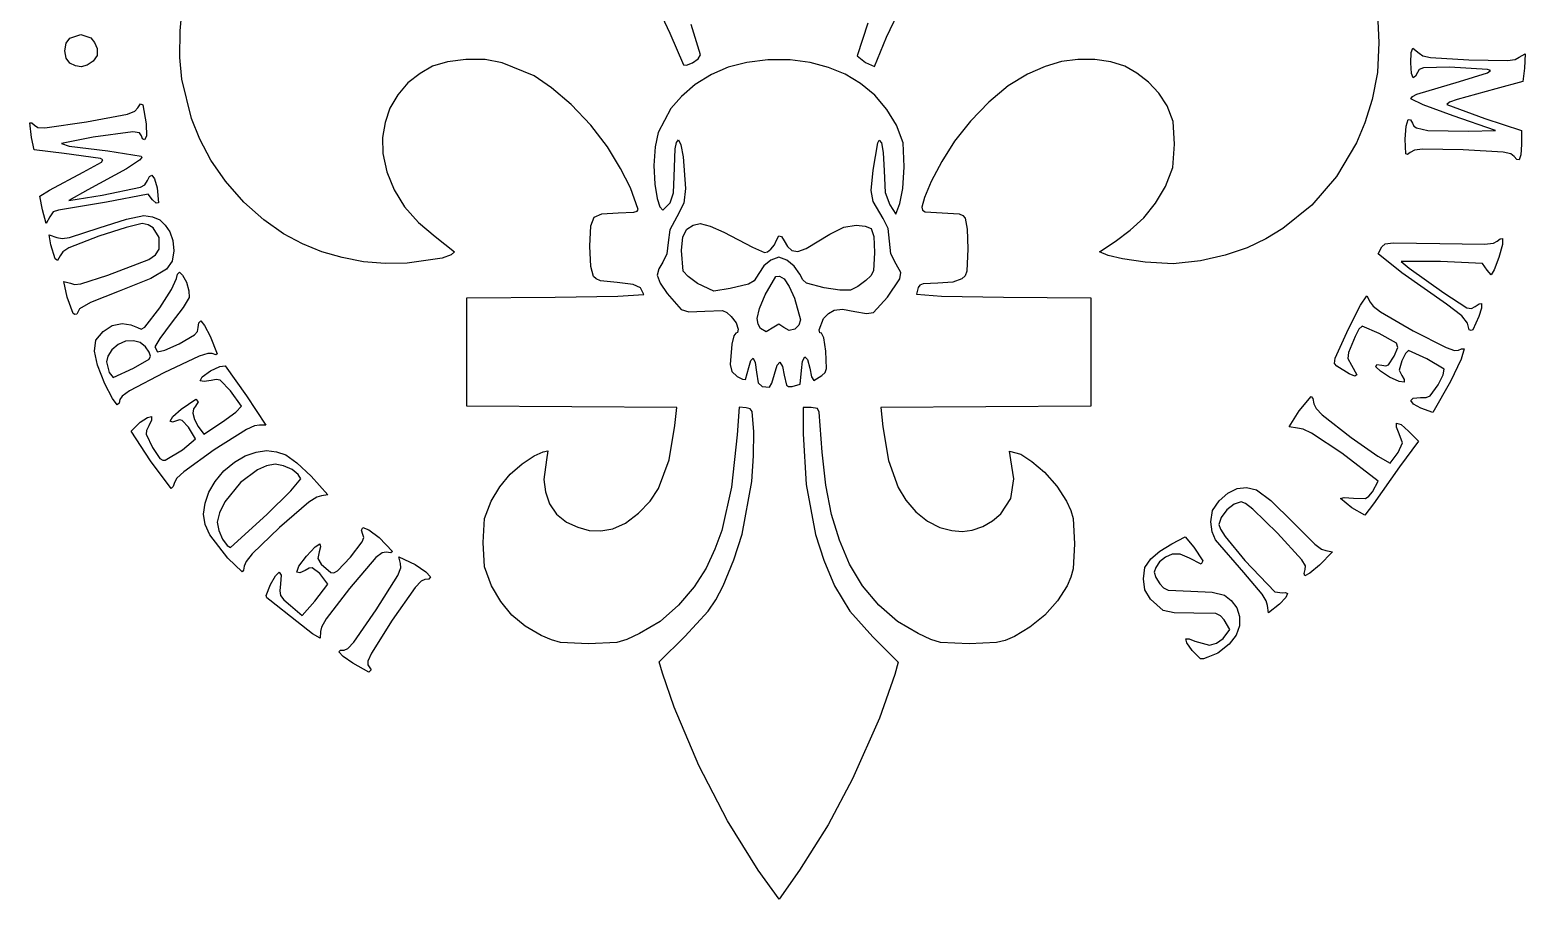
# Model space of a CAD drawing. Extents: x 439 to 586, y 302 to 477.
# Drawn here: x 439.1 to 585.6, y 302.2 to 387.3 of the extents above; entities that cross this region are included whole.
import ezdxf

# ---------------------------------------------------------------- set-up
doc = ezdxf.new("R2010")
doc.units = 0

msp = doc.modelspace()

# ---------------------------------------------------------------- linework, layer by layer
at = {"layer": 'Calque 1'}
for p, q in [((523.0467, 386.62638), (525.37938, 391.52117)), ((453.8355, 387.26628), (454.070778, 389.80328)), ((500.477355, 389.862623), (501.8057, 387.03955)), ((571.146119, 388.930065), (571.27115, 386.09724)), ((443.04422, 386.53111), (444.09608, 386.89053)), ((444.09608, 386.89053), (445.08936, 386.5598)), ((453.810645, 384.63681), (453.8355, 387.26628)), ((501.8057, 387.03955), (503.14742, 383.91532)), ((504.81845, 384.88773), (503.90548, 387.87511)), ((521.2028, 387.99187), (520.16429, 384.80193)), ((442.55268, 385.30303), (442.683625, 386.036027)), ((442.683625, 384.570038), (442.55268, 385.30303)), ((442.683625, 386.036027), (443.04422, 386.53111)), ((445.08936, 386.5598), (445.444991, 386.119226)), ((445.444991, 386.119226), (445.69203, 385.5244)), ((445.69203, 385.5244), (445.69963, 384.853992)), ((521.85395, 383.75633), (523.0467, 386.62638)), ((571.27115, 386.09724), (571.136643, 383.159374)), ((574.464238, 385.14019), (574.60957, 385.56766)), ((574.60957, 385.56766), (575.23194, 385.08112)), ((443.04422, 384.07496), (442.683625, 384.570038)), ((443.57082, 383.821111), (443.04422, 384.07496)), ((443.04422, 384.07496), (443.04422, 384.07496)), ((444.14665, 383.71553), (443.57082, 383.821111)), ((444.740269, 383.877711), (444.14665, 383.71553)), ((445.30964, 384.26763), (444.740269, 383.877711)), ((445.69963, 384.853992), (445.30964, 384.26763)), ((453.99366, 382.50378), (453.810645, 384.63681)), ((480.023398, 384.218174), (478.57823, 383.78436)), ((481.82219, 384.45371), (480.023398, 384.218174)), ((483.724615, 384.437708), (481.82219, 384.45371)), ((485.39406, 384.12079), (483.724615, 384.437708)), ((488.52019, 382.84064), (485.39406, 384.12079)), ((503.14742, 383.91532), (503.456391, 383.89417)), ((503.456391, 383.89417), (504.03972, 384.12055)), ((504.03972, 384.12055), (504.589698, 384.512022)), ((504.589698, 384.512022), (504.81845, 384.88773)), ((509.356094, 384.148141), (507.5225, 383.70334)), ((511.43229, 384.41778), (509.356094, 384.148141)), ((513.594556, 384.427542), (511.43229, 384.41778)), ((515.57785, 384.15829), (513.594556, 384.427542)), ((517.366869, 383.653441), (515.57785, 384.15829)), ((520.16429, 384.80193), (520.97635, 384.1441)), ((520.97635, 384.1441), (521.85395, 383.75633)), ((540.19716, 384.25695), (538.58607, 383.764881)), ((541.777935, 384.443263), (540.19716, 384.25695)), ((543.44589, 384.44845), (541.777935, 384.443263)), ((545.025744, 384.202666), (543.44589, 384.44845)), ((546.39469, 383.78556), (545.025744, 384.202666)), ((574.40379, 384.11245), (574.464238, 385.14019)), ((574.476274, 383.084706), (574.40379, 384.11245)), ((575.23194, 385.08112), (575.602425, 384.821103)), ((575.602425, 384.821103), (576.354274, 384.647961)), ((576.354274, 384.647961), (580.09065, 384.41251)), ((580.09065, 384.41251), (583.877673, 384.334721)), ((583.877673, 384.334721), (584.626079, 384.44499)), ((584.626079, 384.44499), (585.02615, 384.67694)), ((585.02615, 384.67694), (585.61182, 385.01482)), ((585.61182, 385.01482), (585.54402, 383.60182)), ((454.95821, 378.67719), (453.99366, 382.50378)), ((477.357804, 383.076005), (476.1608, 382.14592)), ((478.57823, 383.78436), (477.357804, 383.076005)), ((490.233985, 381.6806), (488.52019, 382.84064)), ((505.893109, 382.965106), (504.30787, 381.98997)), ((507.5225, 383.70334), (505.893109, 382.965106)), ((519.0048, 383.00754), (517.366869, 383.653441)), ((520.482959, 382.091826), (519.0048, 383.00754)), ((536.84523, 383.02454), (534.977429, 381.854288)), ((538.58607, 383.764881), (536.84523, 383.02454)), ((547.582266, 383.109528), (546.39469, 383.78556)), ((548.72608, 382.24124), (547.582266, 383.109528)), ((571.136643, 383.159374), (570.61584, 380.52036)), ((574.65054, 382.65724), (574.476274, 383.084706)), ((574.87414, 382.812681), (574.65054, 382.65724)), ((575.06525, 383.18641), (574.87414, 382.812681)), ((575.233998, 383.474938), (575.06525, 383.18641)), ((575.659118, 383.629912), (575.233998, 383.474938)), ((578.19193, 383.68427), (575.659118, 383.629912)), ((581.94441, 383.48148), (578.19193, 383.68427)), ((579.18441, 382.29735), (581.935583, 383.154709)), ((581.935583, 383.154709), (582.215107, 383.35538)), ((582.215107, 383.35538), (581.94441, 383.48148)), ((585.54402, 383.60182), (585.38396, 382.29745)), ((475.150005, 380.977351), (474.39151, 379.68885)), ((476.1608, 382.14592), (475.150005, 380.977351)), ((492.16219, 380.05475), (490.233985, 381.6806)), ((504.30787, 381.98997), (502.9664, 380.82734)), ((521.88785, 380.93828), (520.482959, 382.091826)), ((523.07134, 379.53764), (521.88785, 380.93828)), ((534.977429, 381.854288), (533.05436, 380.2792)), ((549.718864, 381.137769), (548.72608, 382.24124)), ((550.54334, 379.89632), (549.718864, 381.137769)), ((574.583985, 380.816479), (575.01723, 381.05148)), ((575.01723, 381.05148), (579.18441, 382.29735)), ((582.73813, 381.56349), (578.95984, 380.54041)), ((585.38396, 382.29745), (582.73813, 381.56349)), ((449.386504, 379.376919), (449.68856, 379.72203)), ((449.68856, 379.72203), (449.961049, 380.09389)), ((449.961049, 380.09389), (450.1783, 380.0168)), ((450.1783, 380.0168), (450.50971, 378.14132)), ((474.39151, 379.68885), (473.935408, 378.279133)), ((494.065518, 378.020426), (492.16219, 380.05475)), ((501.9231, 379.63834), (500.67949, 377.30316)), ((502.9664, 380.82734), (501.9231, 379.63834)), ((524.01717, 378.02786), (523.07134, 379.53764)), ((533.05436, 380.2792), (531.264886, 378.399429)), ((551.125296, 378.373669), (550.54334, 379.89632)), ((570.61584, 380.52036), (569.902124, 378.231476)), ((574.40379, 380.57898), (574.583985, 380.816479)), ((575.624901, 379.992589), (574.40379, 380.57898)), ((578.56076, 378.91878), (575.624901, 379.992589)), ((578.196899, 380.276576), (577.95286, 380.04824)), ((577.95286, 380.04824), (581.66501, 378.67382)), ((578.95984, 380.54041), (578.196899, 380.276576)), ((439.11713, 378.2369), (439.309054, 378.259351)), ((439.25886, 376.8084), (439.11713, 378.2369)), ((439.309054, 378.259351), (439.58077, 378.00626)), ((439.58077, 378.00626), (439.879527, 377.778481)), ((440.569621, 377.741341), (444.6486, 378.33914)), ((444.6486, 378.33914), (448.665925, 379.091792)), ((448.665925, 379.091792), (449.386504, 379.376919)), ((450.50971, 378.14132), (450.544771, 376.95122)), ((455.780663, 376.652643), (454.95821, 378.67719)), ((473.935408, 378.279133), (473.66586, 376.81234)), ((495.7195, 375.87829), (494.065518, 378.020426)), ((524.664645, 376.290724), (524.01717, 378.02786)), ((531.264886, 378.399429), (529.71155, 376.44726)), ((551.25039, 376.1698), (551.125296, 378.373669)), ((569.902124, 378.231476), (569.10779, 376.28703)), ((573.957574, 377.931254), (574.15701, 378.56717)), ((574.15701, 378.56717), (574.39794, 378.531786)), ((574.39794, 378.531786), (574.58064, 378.2016)), ((574.58064, 378.2016), (574.711721, 377.930448)), ((582.71774, 377.49787), (578.56076, 378.91878)), ((581.66501, 378.67382), (585.25167, 377.50244)), ((439.53572, 375.59853), (439.25886, 376.8084)), ((439.879527, 377.778481), (440.569621, 377.741341)), ((445.31778, 376.84348), (442.19659, 376.21553)), ((449.18947, 377.36378), (445.31778, 376.84348)), ((449.840197, 377.268569), (449.18947, 377.36378)), ((450.04937, 376.96866), (449.840197, 377.268569)), ((450.137886, 376.688365), (450.04937, 376.96866)), ((450.3507, 376.57178), (450.137886, 376.688365)), ((450.544771, 376.95122), (450.3507, 376.57178)), ((456.83839, 374.58803), (455.780663, 376.652643)), ((473.66586, 376.81234), (473.688, 375.22741)), ((500.67949, 377.30316), (500.38037, 375.89853)), ((502.48368, 376.320058), (502.67531, 376.57265)), ((502.67531, 376.57265), (502.892548, 376.086892)), ((522.18873, 376.30065), (522.330131, 376.557825)), ((522.330131, 376.557825), (522.55497, 376.30065)), ((573.87462, 376.64745), (573.957574, 377.931254)), ((573.942516, 375.207279), (573.87462, 376.64745)), ((574.711721, 377.930448), (574.972138, 377.73854)), ((574.972138, 377.73854), (576.08419, 377.49727)), ((576.08419, 377.49727), (580.08212, 377.41547)), ((580.08212, 377.41547), (582.71774, 377.49787)), ((585.25167, 377.50244), (585.251, 376.127)), ((442.47744, 375.24974), (439.53572, 375.59853)), ((442.19659, 376.21553), (442.95943, 375.95199)), ((446.04271, 374.73528), (442.47744, 375.24974)), ((442.95943, 375.95199), (446.74207, 375.48828)), ((446.74207, 375.48828), (450.02166, 374.98333)), ((473.688, 375.22741), (474.09048, 373.45693)), ((496.985879, 373.786905), (495.7195, 375.87829)), ((500.38037, 375.89853), (500.25927, 374.05911)), ((502.24665, 372.98957), (502.32475, 375.71276)), ((502.32475, 375.71276), (502.48368, 376.320058)), ((502.892548, 376.086892), (503.11307, 374.91901)), ((521.73786, 373.61458), (522.18873, 376.30065)), ((522.55497, 376.30065), (522.730399, 375.326105)), ((522.730399, 375.326105), (522.80631, 373.52995)), ((524.77137, 373.92682), (524.664645, 376.290724)), ((529.71155, 376.44726), (528.467116, 374.456073)), ((551.113067, 373.879684), (551.25039, 376.1698)), ((569.10779, 376.28703), (567.12034, 373.00036)), ((574.087831, 375.132026), (573.942516, 375.207279)), ((574.36112, 375.34255), (574.087831, 375.132026)), ((574.767056, 375.570586), (574.36112, 375.34255)), ((575.551815, 375.679559), (574.767056, 375.570586)), ((579.54481, 375.60562), (575.551815, 375.679559)), ((583.479467, 375.3778), (579.54481, 375.60562)), ((584.223381, 375.210866), (583.479467, 375.3778)), ((584.53522, 374.95888), (584.223381, 375.210866)), ((585.188848, 375.11697), (585.03938, 374.62048)), ((585.251, 376.127), (585.188848, 375.11697)), ((444.32292, 373.41181), (446.128295, 374.389711)), ((448.56645, 373.72745), (444.79673, 371.69197)), ((446.277582, 374.607453), (446.04271, 374.73528)), ((446.128295, 374.389711), (446.277582, 374.607453)), ((449.864906, 374.580525), (448.56645, 373.72745)), ((450.080406, 374.833387), (449.864906, 374.580525)), ((450.02166, 374.98333), (450.080406, 374.833387)), ((458.28244, 372.517524), (456.83839, 374.58803)), ((497.95732, 371.87462), (496.985879, 373.786905)), ((500.25927, 374.05911), (500.344698, 372.233902)), ((503.11307, 374.91901), (503.3492, 371.80575)), ((521.539449, 371.61977), (521.73786, 373.61458)), ((524.647281, 371.802605), (524.77137, 373.92682)), ((528.467116, 374.456073), (527.42033, 372.48251)), ((550.37696, 372.00386), (551.113067, 373.879684)), ((584.80378, 374.666047), (584.53452, 374.95922)), ((584.53452, 374.95922), (584.53522, 374.95888)), ((585.03938, 374.62048), (584.80378, 374.666047)), ((441.02858, 371.65745), (444.32292, 373.41181)), ((449.95161, 371.93549), (450.390587, 372.185416)), ((450.390587, 372.185416), (450.65444, 372.60014)), ((450.65444, 372.60014), (450.831397, 372.975906)), ((450.831397, 372.975906), (451.0615, 373.1322)), ((451.0615, 373.1322), (451.328914, 372.765601)), ((451.328914, 372.765601), (451.5956, 371.88421)), ((460.07596, 370.48319), (458.28244, 372.517524)), ((474.09048, 373.45693), (474.817891, 371.674246)), ((500.344698, 372.233902), (500.56052, 370.81797)), ((502.190325, 371.374208), (502.24665, 372.98957)), ((522.80631, 373.52995), (522.918445, 371.426529)), ((527.42033, 372.48251), (526.78044, 370.937016)), ((567.12034, 373.00036), (564.70414, 370.18164)), ((440.07758, 371.0609), (441.02858, 371.65745)), ((440.35322, 369.7153), (440.07758, 371.0609)), ((444.79673, 371.69197), (442.94475, 370.62362)), ((442.94475, 370.62362), (446.21301, 371.16658)), ((446.21301, 371.16658), (449.95161, 371.93549)), ((450.71082, 371.27323), (446.63233, 370.48293)), ((451.13599, 370.71152), (450.71082, 371.27323)), ((451.480402, 370.38641), (451.13599, 370.71152)), ((451.5956, 371.88421), (451.71146, 370.39301)), ((474.817891, 371.674246), (475.83286, 370.00458)), ((498.72588, 369.75914), (497.95732, 371.87462)), ((500.56052, 370.81797), (500.851568, 370.023804)), ((501.83505, 370.40989), (502.190325, 371.374208)), ((503.3492, 371.80575), (503.198885, 370.376463)), ((521.73586, 370.52373), (521.539449, 371.61977)), ((522.918445, 371.426529), (523.37762, 370.22265)), ((524.34644, 370.35495), (524.647281, 371.802605)), ((526.78044, 370.937016), (526.51429, 369.975)), ((549.390943, 370.370101), (550.37696, 372.00386)), ((440.71546, 368.3697), (440.35322, 369.7153)), ((440.35322, 369.7153), (440.35322, 369.7153)), ((441.396834, 369.529762), (441.05353, 369.03116)), ((441.92943, 369.69262), (441.396834, 369.529762)), ((446.63233, 370.48293), (441.92943, 369.69262)), ((451.71146, 370.39301), (451.480402, 370.38641)), ((462.043973, 368.737684), (460.07596, 370.48319)), ((475.83286, 370.00458), (477.188165, 368.49218)), ((494.38631, 369.01264), (495.152934, 369.334281)), ((495.152934, 369.334281), (496.76756, 369.42841)), ((496.76756, 369.42841), (498.273561, 369.505451)), ((498.273561, 369.505451), (498.618892, 369.608099)), ((498.618892, 369.608099), (498.72588, 369.75914)), ((500.851568, 370.023804), (501.11764, 369.69349)), ((501.11764, 369.69349), (501.83505, 370.40989)), ((503.198885, 370.376463), (502.50257, 369.04841)), ((522.70166, 368.86634), (521.73586, 370.52373)), ((523.37762, 370.22265), (523.94388, 369.29661)), ((523.94388, 369.29661), (524.34644, 370.35495)), ((526.51429, 369.975), (526.567016, 369.677202)), ((526.567016, 369.677202), (526.819481, 369.51294)), ((526.819481, 369.51294), (528.48935, 369.42849)), ((528.48935, 369.42849), (530.157078, 369.336019)), ((530.157078, 369.336019), (530.525029, 369.180525)), ((530.525029, 369.180525), (530.73831, 368.91672)), ((548.25023, 368.9405), (549.390943, 370.370101)), ((564.70414, 370.18164), (561.88107, 367.88239)), ((441.05353, 369.03116), (440.71546, 368.3697)), ((442.989011, 367.008144), (445.89945, 367.95029)), ((448.564426, 368.006871), (445.86225, 367.13452)), ((445.89945, 367.95029), (448.582667, 368.80709)), ((450.10018, 368.36971), (448.564426, 368.006871)), ((448.582667, 368.80709), (450.27236, 369.16346)), ((450.715221, 368.252667), (450.10018, 368.36971)), ((450.27236, 369.16346), (451.139197, 369.042161)), ((451.20376, 367.97127), (450.715221, 368.252667)), ((451.139197, 369.042161), (451.84408, 368.75053)), ((451.77572, 367.02613), (451.20376, 367.97127)), ((451.84408, 368.75053), (452.376585, 368.234302)), ((452.376585, 368.234302), (452.82899, 367.57304)), ((463.94981, 367.36597), (462.043973, 368.737684)), ((477.188165, 368.49218), (478.82496, 367.12837)), ((493.97054, 366.15279), (494.059186, 368.164396)), ((494.059186, 368.164396), (494.38631, 369.01264)), ((501.823745, 367.762444), (501.64268, 366.50881)), ((502.50257, 369.04841), (501.823745, 367.762444)), ((503.076414, 367.095068), (503.49473, 367.8414)), ((503.49473, 367.8414), (504.090663, 368.215129)), ((504.090663, 368.215129), (504.78036, 368.37057)), ((504.78036, 368.37057), (505.77246, 368.127723)), ((505.77246, 368.127723), (507.09546, 367.54385)), ((517.49428, 367.3314), (518.859763, 368.03579)), ((518.859763, 368.03579), (520.06074, 368.23828)), ((520.06074, 368.23828), (520.963098, 368.137243)), ((520.963098, 368.137243), (521.53931, 367.89432)), ((521.53931, 367.89432), (521.794289, 367.123809)), ((523.198968, 367.896001), (522.70166, 368.86634)), ((523.33848, 366.65078), (523.198968, 367.896001)), ((530.73831, 368.91672), (530.931745, 367.816224)), ((530.931745, 367.816224), (531.0122, 365.88901)), ((545.45422, 366.63036), (546.912911, 367.732154)), ((546.912911, 367.732154), (548.25023, 368.9405)), ((561.88107, 367.88239), (560.218169, 366.889365)), ((441.18293, 366.30642), (440.99942, 367.28583)), ((440.99942, 367.28583), (441.75408, 367.01147)), ((441.58825, 364.93013), (441.18293, 366.30642)), ((441.75408, 367.01147), (442.26751, 366.915491)), ((442.26751, 366.915491), (442.989011, 367.008144)), ((445.86225, 367.13452), (442.920385, 365.999012)), ((451.79592, 365.86858), (451.77572, 367.02613)), ((452.82899, 367.57304), (453.108219, 366.712354)), ((453.108219, 366.712354), (453.22436, 365.71666)), ((465.82718, 366.393818), (463.94981, 367.36597)), ((467.72675, 365.60897), (465.82718, 366.393818)), ((478.82496, 367.12837), (480.70442, 365.59639)), ((501.64268, 366.50881), (501.512518, 365.406929)), ((502.96556, 365.74638), (503.076414, 367.095068)), ((507.09546, 367.54385), (509.91609, 366.05236)), ((511.70203, 365.86175), (512.072069, 366.296579)), ((512.072069, 366.296579), (512.22598, 366.67617)), ((512.22598, 366.67617), (512.49105, 367.18025)), ((512.49105, 367.18025), (512.752121, 367.101699)), ((512.752121, 367.101699), (513.00756, 366.68279)), ((513.00756, 366.68279), (513.333652, 366.13626)), ((515.16634, 365.9524), (517.49428, 367.3314)), ((521.794289, 367.123809), (521.88327, 365.55751)), ((523.479611, 365.400314), (523.33848, 366.65078)), ((543.90908, 365.60445), (545.45422, 366.63036)), ((560.218169, 366.889365), (558.38633, 366.00167)), ((571.58557, 366.11427), (571.913138, 366.380752)), ((571.913138, 366.380752), (572.67855, 366.506634)), ((572.67855, 366.506634), (577.24541, 366.43387)), ((577.24541, 366.43387), (581.639069, 366.364992)), ((581.639069, 366.364992), (582.506963, 366.458583)), ((582.506963, 366.458583), (582.86973, 366.65232)), ((582.86973, 366.65232), (583.159846, 366.88921)), ((583.387838, 366.314952), (583.05491, 365.06261)), ((583.159846, 366.88921), (583.40341, 366.91178)), ((583.40341, 366.91178), (583.387838, 366.314952)), ((441.81762, 364.748655), (441.58825, 364.93013)), ((442.06976, 365.21629), (441.81762, 364.748655)), ((442.33245, 365.613517), (442.06976, 365.21629)), ((442.920385, 365.999012), (442.33245, 365.613517)), ((446.76854, 363.3322), (450.77984, 364.85777)), ((450.77984, 364.85777), (451.438364, 365.318441)), ((451.438364, 365.318441), (451.79592, 365.86858)), ((453.22436, 365.71666), (453.070532, 364.703519)), ((469.710631, 365.056594), (467.72675, 365.60897)), ((471.7907, 364.64335), (469.710631, 365.056594)), ((479.50034, 365.00437), (476.08355, 364.50085)), ((480.378939, 365.31517), (479.50034, 365.00437)), ((480.70442, 365.59639), (480.378939, 365.31517)), ((494.060265, 364.181884), (493.97054, 366.15279)), ((501.512518, 365.406929), (501.11351, 364.59421)), ((503.13822, 363.73058), (502.96556, 365.74638)), ((509.91609, 366.05236), (511.076154, 365.544874)), ((511.69772, 364.79893), (511.025126, 364.243091)), ((511.076154, 365.544874), (511.380923, 365.608265)), ((511.380923, 365.608265), (511.70203, 365.86175)), ((512.490945, 365.076732), (511.69772, 364.79893)), ((513.28579, 364.79793), (512.490945, 365.076732)), ((513.982995, 364.223079), (513.28579, 364.79793)), ((513.333652, 366.13626), (513.76461, 365.75089)), ((513.76461, 365.75089), (514.356294, 365.643963)), ((514.356294, 365.643963), (515.16634, 365.9524)), ((521.88327, 365.55751), (521.763213, 363.7363)), ((523.98939, 364.41612), (523.479611, 365.400314)), ((531.0122, 365.88901), (530.919758, 363.703815)), ((544.76014, 365.25718), (543.90908, 365.60445)), ((546.176624, 364.920803), (544.76014, 365.25718)), ((548.38711, 364.59971), (546.176624, 364.920803)), ((556.233433, 365.295608), (553.79861, 364.73926)), ((558.38633, 366.00167), (556.233433, 365.295608)), ((571.22679, 365.43075), (571.58557, 366.11427)), ((573.54189, 363.54431), (571.22679, 365.43075)), ((583.05491, 365.06261), (582.595854, 363.84848)), ((444.10847, 362.475051), (446.76854, 363.3322)), ((452.49675, 363.90517), (450.972374, 363.012046)), ((453.070532, 364.703519), (452.49675, 363.90517)), ((453.4833, 363.01276), (453.567788, 363.433198)), ((453.567788, 363.433198), (453.76548, 363.60807)), ((453.76548, 363.60807), (454.080151, 363.325006)), ((454.080151, 363.325006), (454.44619, 362.64445)), ((473.938059, 364.465915), (471.7907, 364.64335)), ((476.08355, 364.50085), (473.938059, 364.465915)), ((494.33857, 363.20541), (494.060265, 364.181884)), ((500.739785, 363.945056), (500.58434, 363.329)), ((500.58434, 363.329), (500.869193, 362.552817)), ((501.11351, 364.59421), (500.739785, 363.945056)), ((503.613263, 363.188874), (503.13822, 363.73058)), ((510.52453, 363.47864), (510.081958, 362.774702)), ((511.025126, 364.243091), (510.52453, 363.47864)), ((514.54256, 363.41845), (513.982995, 364.223079)), ((514.84365, 362.872832), (514.54256, 363.41845)), ((521.763213, 363.7363), (521.506932, 363.27072)), ((524.45927, 363.596191), (523.98939, 364.41612)), ((524.35006, 362.97565), (524.45927, 363.596191)), ((530.919758, 363.703815), (530.742816, 363.254083)), ((551.138085, 364.424573), (548.38711, 364.59971)), ((553.79861, 364.73926), (551.138085, 364.424573)), ((577.3122, 364.65284), (573.47575, 364.64784)), ((573.47575, 364.64784), (574.2695, 363.99814)), ((577.90752, 360.47237), (573.54189, 363.54431)), ((574.2695, 363.99814), (577.6395, 361.58229)), ((581.43254, 364.46392), (577.3122, 364.65284)), ((581.88726, 363.80651), (581.43254, 364.46392)), ((582.27704, 363.34349), (581.88726, 363.80651)), ((582.595854, 363.84848), (582.27704, 363.34349)), ((442.7816, 361.17695), (442.45602, 362.71664)), ((442.45602, 362.71664), (443.10476, 362.52835)), ((443.10476, 362.52835), (443.488195, 362.407339)), ((443.488195, 362.407339), (444.10847, 362.475051)), ((450.972374, 363.012046), (447.86654, 361.77462)), ((451.84631, 360.122), (453.000741, 361.918035)), ((453.000741, 361.918035), (453.4833, 363.01276)), ((454.44619, 362.64445), (454.688796, 361.80006)), ((494.606948, 362.954995), (494.33857, 363.20541)), ((495.029796, 362.784631), (494.606948, 362.954995)), ((496.65367, 362.60203), (495.029796, 362.784631)), ((498.222582, 362.426229), (496.65367, 362.60203)), ((498.93147, 362.07816), (498.222582, 362.426229)), ((499.2622, 361.44396), (498.93147, 362.07816)), ((500.869193, 362.552817), (501.55405, 361.51865)), ((504.51294, 362.51831), (503.613263, 363.188874)), ((504.51294, 362.51808), (504.51294, 362.51831)), ((506.12621, 361.76223), (504.51294, 362.51808)), ((507.72806, 362.02895), (506.12621, 361.76223)), ((509.53143, 362.42877), (507.72806, 362.02895)), ((510.081958, 362.774702), (509.53143, 362.42877)), ((511.14154, 361.39338), (512.21634, 363.20524)), ((512.21634, 363.20524), (512.574653, 363.211621)), ((512.574653, 363.211621), (513.00423, 362.96064)), ((513.00423, 362.96064), (513.508354, 362.222749)), ((513.508354, 362.222749), (514.04589, 361.05909)), ((515.217329, 362.53686), (514.84365, 362.872832)), ((516.92514, 362.07512), (515.217329, 362.53686)), ((518.475951, 361.858943), (516.92514, 362.07512)), ((519.50687, 361.86586), (518.475951, 361.858943)), ((520.225475, 362.208126), (519.50687, 361.86586)), ((521.02541, 362.79817), (520.225475, 362.208126)), ((521.506932, 363.27072), (521.02541, 362.79817)), ((523.14412, 361.15615), (524.35006, 362.97565)), ((526.14572, 362.13081), (525.98512, 361.47302)), ((526.306996, 362.332767), (526.14572, 362.13081)), ((526.643076, 362.461456), (526.306996, 362.332767)), ((528.07122, 362.54932), (526.643076, 362.461456)), ((529.540048, 362.652941), (528.07122, 362.54932)), ((530.42416, 362.9612), (529.540048, 362.652941)), ((530.742816, 363.254083), (530.42416, 362.9612)), ((443.356, 359.568), (442.7816, 361.17695)), ((445.042885, 360.657862), (443.96394, 360.01671)), ((447.86654, 361.77462), (445.042885, 360.657862)), ((454.70668, 361.1231), (454.137198, 360.154874)), ((454.688796, 361.80006), (454.70668, 361.1231)), ((481.932, 361.094), (490.5971, 361.1638)), ((481.932, 355.802), (481.932, 361.094)), ((490.5971, 361.1638), (496.716829, 361.274885)), ((496.716829, 361.274885), (499.2622, 361.44396)), ((501.55405, 361.51865), (502.93538, 359.96431)), ((510.599626, 360.049818), (511.14154, 361.39338)), ((514.04589, 361.05909), (514.60723, 358.96363)), ((521.78561, 359.65786), (523.14412, 361.15615)), ((525.98512, 361.47302), (528.429363, 361.282282)), ((528.429363, 361.282282), (534.51793, 361.16392)), ((534.51793, 361.16392), (543.05074, 361.09412)), ((543.05074, 361.09412), (543.05, 355.803)), ((569.48731, 360.37489), (570.09931, 361.30856)), ((570.09931, 361.30856), (570.43916, 360.67073)), ((570.43916, 360.67073), (570.715462, 360.28129)), ((577.6395, 361.58229), (579.912534, 360.136692)), ((579.416418, 359.332104), (577.90752, 360.47237)), ((580.70368, 360.25771), (581.09611, 360.521732)), ((581.09611, 360.521732), (581.35444, 360.53644)), ((581.35444, 360.53644), (581.34534, 360.099907)), ((443.35599, 359.56797), (443.356, 359.568)), ((443.509804, 359.46952), (443.35599, 359.56797)), ((443.71764, 359.51747), (443.509804, 359.46952)), ((443.96394, 360.01671), (443.71764, 359.51747)), ((450.373256, 358.216906), (451.84631, 360.122)), ((454.137198, 360.154874), (452.96764, 358.61022)), ((502.93538, 359.96431), (503.690869, 359.74515)), ((503.690869, 359.74515), (505.25053, 359.80034)), ((505.25053, 359.80034), (506.977976, 359.849191)), ((506.977976, 359.849191), (507.413906, 359.665457)), ((507.413906, 359.665457), (507.83795, 359.28893)), ((507.83795, 359.28893), (508.320948, 358.642371)), ((510.3741, 359.09693), (510.599626, 360.049818)), ((510.467221, 358.527163), (510.3741, 359.09693)), ((514.60723, 358.96363), (514.452045, 358.428954)), ((516.45931, 357.97734), (516.88288, 359.06798)), ((516.88288, 359.06798), (517.364634, 359.564503)), ((517.364634, 359.564503), (517.92807, 359.90906)), ((517.92807, 359.90906), (518.747623, 359.992499)), ((518.747623, 359.992499), (519.94624, 359.78313)), ((519.94624, 359.78313), (521.090565, 359.579352)), ((521.090565, 359.579352), (521.78561, 359.65786)), ((568.29847, 358.05915), (569.48731, 360.37489)), ((570.715462, 360.28129), (571.45041, 359.727794)), ((571.45041, 359.727794), (574.65985, 357.88899)), ((579.95804, 358.61702), (579.416418, 359.332104)), ((579.912534, 360.136692), (580.372917, 360.053432)), ((580.372917, 360.053432), (580.70368, 360.25771)), ((581.09474, 359.27909), (580.49592, 357.98173)), ((581.34534, 360.099907), (581.09474, 359.27909)), ((445.578203, 356.969974), (446.28168, 357.8088)), ((446.28168, 357.8088), (447.175469, 358.406099)), ((447.175469, 358.406099), (448.14104, 358.58099)), ((448.14104, 358.58099), (449.002155, 358.470181)), ((449.002155, 358.470181), (449.67487, 358.20377)), ((449.67487, 358.20377), (450.011872, 358.048615)), ((450.011872, 358.048615), (450.373256, 358.216906)), ((452.96764, 358.61022), (451.839823, 357.128248)), ((453.74103, 356.5911), (455.25638, 357.477039)), ((455.25638, 357.477039), (455.531906, 357.816243)), ((455.531906, 357.816243), (455.60407, 358.18744)), ((455.60407, 358.18744), (455.676091, 358.652244)), ((455.676091, 358.652244), (455.84925, 358.84557)), ((455.84925, 358.84557), (456.222416, 358.408711)), ((456.222416, 358.408711), (456.77529, 357.35839)), ((508.29239, 357.63324), (508.081155, 357.37459)), ((508.45444, 357.696645), (508.29239, 357.63324)), ((508.320948, 358.642371), (508.52184, 358.04823)), ((508.52184, 358.04823), (508.45444, 357.696645)), ((510.69139, 358.10474), (510.467221, 358.527163)), ((511.26587, 357.78725), (510.69139, 358.10475)), ((510.69139, 358.10475), (510.69139, 358.10474)), ((512.00671, 358.22513), (511.26587, 357.78725)), ((512.494074, 358.527821), (512.00671, 358.22513)), ((512.99772, 358.20403), (512.494074, 358.527821)), ((513.513715, 357.89648), (512.99772, 358.20403)), ((514.05605, 358.04004), (513.513715, 357.89648)), ((514.452045, 358.428954), (514.05605, 358.04004)), ((516.52714, 357.676094), (516.45931, 357.97734)), ((516.69022, 357.63413), (516.52714, 357.676094)), ((516.908473, 357.175001), (516.69022, 357.63413)), ((567.004329, 355.191766), (568.29847, 358.05915)), ((569.336448, 358.024948), (568.95812, 357.32422)), ((569.6514, 358.3164), (569.336448, 358.024948)), ((571.3015, 357.62357), (569.6514, 358.3164)), ((573.00467, 356.67164), (571.3015, 357.62357)), ((574.65985, 357.88899), (577.89368, 356.253161)), ((580.13883, 357.95922), (579.95804, 358.61702)), ((580.318294, 357.891582), (580.13883, 357.95973)), ((580.13883, 357.95973), (580.13883, 357.95922)), ((580.49592, 357.98173), (580.318294, 357.891582)), ((445.45452, 355.89057), (445.578203, 356.969974)), ((447.14063, 356.01145), (446.764623, 355.383374)), ((447.75806, 356.542485), (447.14063, 356.01145)), ((448.49492, 356.8688), (447.75806, 356.542485)), ((449.255485, 356.909991), (448.49492, 356.8688)), ((449.91768, 356.72775), (449.255485, 356.909991)), ((450.426624, 356.314993), (449.91768, 356.72775)), ((450.8065, 355.77418), (450.426624, 356.314993)), ((451.839823, 357.128248), (451.37073, 356.31073)), ((451.37073, 356.31073), (451.62436, 355.80963)), ((452.350756, 355.974533), (453.74103, 356.5911)), ((456.77529, 357.35839), (457.45615, 355.62929)), ((507.89551, 356.55359), (507.72809, 354.58141)), ((508.081155, 357.37459), (507.89551, 356.55359)), ((517.10895, 355.87072), (516.908473, 357.175001)), ((568.95812, 357.32422), (568.30667, 355.75516)), ((572.79918, 355.37682), (573.148326, 356.249016)), ((573.148326, 356.249016), (573.00467, 356.67164)), ((577.89368, 356.253161), (578.700971, 355.959614)), ((579.07368, 355.96992), (579.377494, 356.121439)), ((579.64203, 356.09907), (579.351065, 355.099415)), ((579.377494, 356.121439), (579.64203, 356.09907)), ((445.741515, 354.500355), (445.45452, 355.89057)), ((446.764623, 355.383374), (446.60823, 354.82375)), ((446.60823, 354.82375), (446.88212, 353.80109)), ((449.25483, 354.21574), (450.788263, 355.099799)), ((450.788263, 355.099799), (450.925053, 355.401202)), ((450.925053, 355.401202), (450.8065, 355.77418)), ((451.62436, 355.80963), (452.350756, 355.974533)), ((455.709145, 355.385969), (452.22436, 353.7591)), ((456.554972, 355.656757), (455.709145, 355.385969)), ((456.98686, 355.63829), (456.554972, 355.656757)), ((457.325313, 355.524811), (456.98686, 355.63829)), ((457.45615, 355.62929), (457.325313, 355.524811)), ((481.93117, 350.51124), (481.932, 355.802)), ((507.72809, 354.58141), (507.891909, 353.906979)), ((509.55969, 354.27859), (509.750346, 354.962972)), ((509.750346, 354.962972), (509.98154, 355.21102)), ((509.98154, 355.21102), (510.188551, 354.782071)), ((510.188551, 354.782071), (510.32102, 353.83881)), ((512.329277, 354.497631), (512.60233, 354.79697)), ((512.60233, 354.79697), (512.842549, 354.387218)), ((514.72847, 354.00474), (514.824065, 354.897789)), ((514.824065, 354.897789), (515.03849, 355.32811)), ((515.03849, 355.32811), (515.304588, 355.068154)), ((515.304588, 355.068154), (515.51772, 354.22682)), ((517.179009, 354.184785), (517.10895, 355.87072)), ((543.05, 355.803), (543.05, 350.511)), ((566.95053, 354.678029), (567.004329, 355.191766)), ((567.17676, 354.40096), (566.95053, 354.678029)), ((568.30667, 355.75516), (568.24598, 355.160603)), ((568.24598, 355.160603), (568.59428, 354.5228)), ((568.59428, 354.5228), (569.10989, 353.57152)), ((571.00087, 354.36327), (571.081749, 354.569279)), ((571.081749, 354.569279), (571.5819, 354.51401)), ((571.96192, 354.457016), (572.243359, 354.547716)), ((572.243359, 354.547716), (572.79918, 355.37682)), ((573.52911, 354.94297), (573.262003, 354.036824)), ((573.883134, 355.643698), (573.52911, 354.94297)), ((574.1728, 355.93515), (573.883134, 355.643698)), ((575.97731, 355.14733), (574.1728, 355.93515)), ((577.6932, 354.10836), (575.97731, 355.14733)), ((579.351065, 355.099415), (578.31931, 352.90129)), ((578.700971, 355.959614), (579.07368, 355.96992)), ((446.45472, 352.69401), (445.741515, 354.500355)), ((446.88212, 353.80109), (447.28561, 353.28932)), ((447.28561, 353.28932), (449.25483, 354.21574)), ((452.22436, 353.7591), (448.85959, 351.982895)), ((449.25483, 354.21574), (449.25483, 354.21574)), ((455.7971, 352.9917), (455.996945, 353.363332)), ((455.996945, 353.363332), (456.80495, 353.94177)), ((456.80495, 353.94177), (457.734025, 354.386606)), ((457.362081, 353.111948), (456.86909, 353.0075)), ((457.746137, 353.032081), (457.362081, 353.111948)), ((457.734025, 354.386606), (458.23425, 354.44019)), ((458.23425, 354.44019), (460.32459, 351.49413)), ((507.891909, 353.906979), (508.39781, 353.39187)), ((508.39781, 353.39187), (508.919325, 353.130487)), ((508.919325, 353.130487), (509.23273, 353.11827)), ((509.23273, 353.11827), (509.55969, 354.27859)), ((510.32102, 353.83881), (510.483046, 352.795392)), ((511.823104, 352.752349), (512.07319, 353.64659)), ((512.07316, 353.6466), (512.329277, 354.497631)), ((512.07319, 353.64659), (512.07316, 353.6466)), ((512.842549, 354.387218), (513.01973, 353.53336)), ((513.01973, 353.53336), (513.235255, 352.564867)), ((514.57984, 352.64457), (514.72847, 354.00474)), ((515.51772, 354.22682), (515.709362, 353.377853)), ((515.709362, 353.377853), (515.91704, 353.02474)), ((515.91704, 353.02474), (516.71644, 353.49467)), ((516.71644, 353.49467), (517.028534, 353.801398)), ((517.028534, 353.801398), (517.179009, 354.184785)), ((568.38229, 353.65922), (567.17676, 354.40096)), ((568.927568, 353.445949), (568.38229, 353.65922)), ((569.10989, 353.57152), (568.927568, 353.445949)), ((571.439399, 353.9291), (571.00087, 354.36327)), ((572.34223, 353.33974), (571.439399, 353.9291)), ((571.5819, 354.51401), (571.96192, 354.457016)), ((573.269423, 352.901496), (572.34223, 353.33974)), ((573.262003, 354.036824), (573.54331, 353.48614)), ((573.54331, 353.48614), (573.779666, 353.101926)), ((573.779666, 353.101926), (573.76652, 352.83067)), ((577.09206, 352.58108), (577.58064, 353.556126)), ((577.58064, 353.556126), (577.6932, 354.10836)), ((446.45472, 352.69378), (446.45472, 352.69401)), ((447.210413, 351.245599), (446.45472, 352.69378)), ((448.85959, 351.982895), (448.145152, 351.476475)), ((456.20432, 352.901969), (455.7971, 352.9917)), ((456.86909, 353.0075), (456.20432, 352.901969)), ((458.77494, 352.01276), (457.746137, 353.032081)), ((459.83713, 350.48365), (458.77494, 352.01276)), ((510.483046, 352.795392), (510.85019, 352.41247)), ((510.85019, 352.41247), (511.56455, 352.34917)), ((511.56455, 352.34917), (511.823104, 352.752349)), ((513.235255, 352.564867), (513.447337, 352.431265)), ((513.447337, 352.431265), (513.79713, 352.43513)), ((513.79713, 352.43513), (514.57984, 352.64457)), ((573.76652, 352.83067), (573.269423, 352.901496)), ((576.302779, 351.509053), (577.09206, 352.58108)), ((578.31931, 352.90129), (576.57297, 349.87543)), ((447.67458, 350.64326), (447.210413, 351.245599)), ((447.855781, 350.788001), (447.67458, 350.64326)), ((447.93115, 351.136), (447.855781, 350.788001)), ((448.145152, 351.476475), (447.93115, 351.136)), ((453.105732, 349.46932), (453.93197, 350.21451)), ((453.93197, 350.21451), (455.38295, 351.17265)), ((455.15267, 350.237436), (455.07495, 349.80882)), ((455.33953, 350.5112), (455.15267, 350.237436)), ((455.60412, 350.92369), (455.33953, 350.5112)), ((455.38295, 351.17265), (455.60412, 350.92369)), ((459.298177, 349.918306), (459.83713, 350.48365)), ((460.32459, 351.49413), (462.22009, 348.62118)), ((492.21427, 350.44194), (481.93117, 350.51124)), ((502.49737, 350.37264), (492.21427, 350.44194)), ((502.31533, 348.58984), (502.49737, 350.37264)), ((508.59936, 350.40658), (508.41814, 347.68077)), ((509.28819, 350.32658), (508.59936, 350.40658)), ((509.681794, 350.239234), (509.28819, 350.32658)), ((509.896359, 349.958296), (509.681794, 350.239234)), ((515.66571, 350.37865), (514.872, 350.379)), ((514.872, 350.379), (514.87279, 347.79932)), ((516.279974, 350.273868), (515.66571, 350.37865)), ((516.4601, 349.91563), (516.279974, 350.273868)), ((532.7709, 350.4417), (522.4918, 350.3724)), ((522.4918, 350.3724), (522.68326, 348.4573)), ((543.05, 350.511), (532.7709, 350.4417)), ((563.46618, 350.02885), (564.63923, 351.43728)), ((564.63923, 351.43728), (564.807209, 351.231922)), ((564.807209, 351.231922), (564.92598, 350.73819)), ((564.92598, 350.73819), (565.126099, 350.278633)), ((565.126099, 350.278633), (565.714387, 349.653925)), ((574.40154, 351.0403), (574.658366, 351.270979)), ((574.692993, 350.691189), (574.40154, 351.0403)), ((574.658366, 351.270979), (575.36862, 351.33512)), ((575.39372, 350.30823), (574.692993, 350.691189)), ((575.36862, 351.33512), (575.914392, 351.353618)), ((575.39374, 350.30821), (575.39372, 350.30823)), ((576.57297, 349.87543), (575.39374, 350.30821)), ((575.914392, 351.353618), (576.302779, 351.509053)), ((449.04187, 348.03966), (449.90877, 348.93645)), ((449.90877, 348.93645), (450.629857, 349.394623)), ((450.629857, 349.394623), (451.03335, 349.48162)), ((451.031, 349.140414), (450.77635, 348.56904)), ((451.03335, 349.48162), (451.031, 349.140414)), ((452.84627, 349.02317), (453.105732, 349.46932)), ((453.092862, 348.934539), (452.84627, 349.02317)), ((453.4889, 349.05677), (453.092862, 348.934539)), ((453.767468, 349.155584), (453.4889, 349.05677)), ((454.021274, 349.10362), (453.767468, 349.155584)), ((454.66347, 348.43719), (454.021274, 349.10362)), ((455.07495, 349.80882), (455.234285, 349.204491)), ((455.234285, 349.204491), (455.61736, 348.50822)), ((456.15978, 347.74647), (458, 348.969)), ((458, 348.969), (459.298177, 349.918306)), ((510.05914, 347.99765), (509.896359, 349.958296)), ((516.72599, 345.97566), (516.4601, 349.91563)), ((562.49616, 348.46849), (563.46618, 350.02885)), ((565.714387, 349.653925), (568.58157, 347.43344)), ((572.99678, 348.429156), (573.01471, 348.83249)), ((573.01471, 348.83249), (573.454535, 348.698466)), ((573.454535, 348.698466), (574.19919, 348.06345)), ((450.92772, 345.15338), (449.04187, 348.03966)), ((450.548227, 348.126245), (450.512344, 347.742536)), ((450.512344, 347.742536), (451.13864, 346.43898)), ((450.77635, 348.56904), (450.548227, 348.126245)), ((454.07594, 346.2269), (455.33271, 347.31122)), ((455.33271, 347.31122), (454.66347, 348.43719)), ((455.61736, 348.50822), (456.15978, 347.74647)), ((460.322299, 348.207756), (457.17393, 346.20447)), ((461.128776, 348.576649), (460.322299, 348.207756)), ((461.60571, 348.62318), (461.128776, 348.576649)), ((462.22009, 348.62118), (461.60571, 348.62318)), ((501.73618, 345.23843), (502.31533, 348.58984)), ((508.41814, 347.68077), (507.8586, 342.56264)), ((510.028679, 345.637686), (510.05914, 347.99765)), ((514.87279, 347.79932), (515.1642, 342.83838)), ((522.68326, 348.4573), (523.23311, 345.16271)), ((563.30309, 348.35556), (562.49616, 348.46849)), ((563.860321, 348.256473), (563.30309, 348.35556)), ((564.681501, 347.862377), (563.860321, 348.256473)), ((567.65796, 345.88103), (564.681501, 347.862377)), ((568.58157, 347.43344), (571.172467, 345.615199)), ((573.26646, 347.77224), (572.99678, 348.429156)), ((573.601419, 346.915734), (573.26646, 347.77224)), ((574.19919, 348.06345), (575.16091, 347.07165)), ((451.13864, 346.43898), (451.859399, 345.3819)), ((452.38062, 345.21318), (454.07594, 346.2269)), ((457.17393, 346.20447), (454.206036, 344.0816)), ((460.20808, 345.64117), (461.273561, 345.990905)), ((461.273561, 345.990905), (462.31151, 346.13976)), ((462.31151, 346.13976), (463.285625, 346.022831)), ((463.285625, 346.022831), (464.19761, 345.7338)), ((464.19761, 345.7338), (465.28623, 344.950236)), ((488.51051, 345.62663), (489.401544, 346.030175)), ((489.401544, 346.030175), (489.86198, 346.10819)), ((489.86198, 346.10819), (489.7438, 345.23901)), ((517.105094, 342.753038), (516.72599, 345.97566)), ((535.23747, 345.23875), (535.1085, 346.09714)), ((535.1085, 346.09714), (536.19706, 345.78927)), ((536.19706, 345.78927), (537.2724, 345.085373)), ((571.21666, 343.14375), (567.65796, 345.88103)), ((572.38581, 344.90269), (573.17956, 345.95617)), ((573.17956, 345.95617), (573.601419, 346.915734)), ((575.16091, 347.07165), (573.31498, 344.55811)), ((450.92911, 345.15291), (450.92772, 345.15338)), ((452.96104, 342.44093), (450.92911, 345.15291)), ((451.859399, 345.3819), (452.1291, 345.202141)), ((452.1291, 345.202141), (452.38062, 345.21318)), ((458.12699, 344.15238), (459.14916, 345.000564)), ((459.14916, 345.000564), (460.20808, 345.64117)), ((461.42546, 344.26552), (459.73625, 343.00974)), ((462.31264, 344.657603), (461.42546, 344.26552)), ((463.14525, 344.82068), (462.31264, 344.657603)), ((463.958429, 344.66667), (463.14525, 344.82068)), ((464.7989, 344.29639), (463.958429, 344.66667)), ((465.406198, 343.814499), (464.7989, 344.29639)), ((465.28623, 344.950236), (466.68499, 343.64459)), ((486.18626, 343.84855), (487.333723, 344.842234)), ((487.333723, 344.842234), (488.51051, 345.62663)), ((489.7438, 345.23901), (489.47181, 343.30148)), ((500.71175, 342.43184), (501.73618, 345.23843)), ((509.84014, 343.12185), (510.028679, 345.637686)), ((523.23311, 345.16271), (524.18588, 342.51688)), ((535.50946, 343.3672), (535.23747, 345.23875)), ((537.2724, 345.085373), (538.53002, 344.0262)), ((573.31498, 344.55811), (570.75292, 340.92056)), ((571.172467, 345.615199), (572.38581, 344.90269)), ((453.272, 343.03624), (453.145781, 342.615802)), ((453.517603, 343.450878), (453.272, 343.03624)), ((454.206036, 344.0816), (453.517603, 343.450878)), ((456.6382, 342.07128), (457.278802, 343.130201)), ((457.278802, 343.130201), (458.12699, 344.15238)), ((459.73625, 343.00974), (458.21489, 341.13283)), ((464.682345, 342.204464), (465.65879, 343.39215)), ((465.65879, 343.39215), (465.406198, 343.814499)), ((466.68499, 343.64459), (468.30463, 341.79739)), ((485.166841, 342.594621), (486.18626, 343.84855)), ((489.47181, 343.30148), (489.629974, 342.101151)), ((508.90319, 337.96248), (509.84014, 343.12185)), ((515.1642, 342.83838), (516.08212, 337.94359)), ((535.22804, 341.4662), (535.50946, 343.3672)), ((538.53002, 344.0262), (539.736838, 342.65136)), ((570.6596, 342.1226), (571.21666, 343.14375)), ((453.145781, 342.615802), (452.96104, 342.44093)), ((456.288694, 340.994058), (456.6382, 342.07128)), ((462.33472, 339.88253), (464.682345, 342.204464)), ((467.219477, 341.58525), (466.455211, 341.085969)), ((467.6857, 341.70379), (467.219477, 341.58525)), ((468.30463, 341.79739), (467.6857, 341.70379)), ((484.29791, 341.18455), (485.166841, 342.594621)), ((489.629974, 342.101151), (490.02639, 340.93371)), ((499.879895, 341.207949), (500.71175, 342.43184)), ((507.8586, 342.56264), (506.91661, 338.32931)), ((517.64529, 339.89025), (517.105094, 342.753038)), ((524.18588, 342.51688), (524.937386, 341.299716)), ((534.23586, 339.9604), (535.22804, 341.4662)), ((539.736838, 342.65136), (540.69002, 341.18853)), ((555.63931, 341.23515), (556.489229, 341.966773)), ((556.489229, 341.966773), (557.38747, 342.42148)), ((557.38747, 342.42148), (558.329084, 342.536925)), ((558.329084, 342.536925), (559.29361, 342.28949)), ((559.29361, 342.28949), (560.692049, 341.273099)), ((567.52324, 341.45535), (567.900495, 341.553998)), ((568.64772, 340.54068), (567.52324, 341.45535)), ((567.900495, 341.553998), (568.80752, 341.49555)), ((568.80752, 341.49555), (569.986974, 341.466783)), ((569.986974, 341.466783), (570.314622, 341.684736)), ((570.314622, 341.684736), (570.6596, 342.1226)), ((456.14096, 339.92786), (456.288694, 340.994058)), ((456.300136, 338.894054), (456.14096, 339.92786)), ((457.679714, 340.064707), (457.4577, 339.14846)), ((458.21489, 341.13283), (457.679714, 340.064707)), ((458.77076, 336.66731), (462.33472, 339.88253)), ((462.33472, 339.88253), (462.33472, 339.88253)), ((466.455211, 341.085969), (463.58466, 338.607)), ((483.662131, 339.497416), (484.29791, 341.18455)), ((490.02639, 340.93371), (490.718466, 339.914759)), ((490.718466, 339.914759), (491.68004, 339.14405)), ((497.469983, 339.045838), (498.76085, 340.00385)), ((498.76085, 340.00385), (499.879895, 341.207949)), ((518.439124, 337.387386), (517.64529, 339.89025)), ((524.937386, 341.299716), (525.90952, 340.15162)), ((525.90952, 340.15162), (527.070888, 339.24931)), ((533.422986, 339.279034), (534.23586, 339.9604)), ((540.69002, 341.18853), (541.106259, 340.290582)), ((541.106259, 340.290582), (541.338985, 339.483805)), ((554.82379, 339.18378), (554.992724, 340.266199)), ((554.992724, 340.266199), (555.63931, 341.23515)), ((556.39099, 340.34509), (555.839474, 339.6051)), ((557.118055, 340.892764), (556.39099, 340.34509)), ((557.78005, 341.12366), (557.118055, 340.892764)), ((558.226559, 340.956189), (557.78005, 341.12366)), ((558.937174, 340.417804), (558.226559, 340.956189)), ((561.3629, 338.04604), (558.937174, 340.417804)), ((560.692049, 341.273099), (562.85563, 339.12798)), ((568.64773, 340.54072), (568.64772, 340.54068)), ((569.9045, 339.81657), (568.64773, 340.54072)), ((570.75292, 340.92056), (569.9045, 339.81657)), ((456.73046, 337.90089), (456.300136, 338.894054)), ((457.4577, 339.14846), (457.61587, 338.319449)), ((463.58466, 338.607), (460.905597, 336.028043)), ((471.611361, 338.357105), (471.74363, 338.60411)), ((471.74363, 338.60411), (472.3193, 338.38486)), ((483.52742, 337.14975), (483.662131, 339.497416)), ((491.68004, 339.14405), (492.786948, 338.636324)), ((492.786948, 338.636324), (493.90488, 338.32002)), ((495.052051, 338.282665), (496.23397, 338.47694)), ((496.23397, 338.47694), (497.469983, 339.045838)), ((527.070888, 339.24931), (528.27853, 338.63026)), ((528.27853, 338.63026), (529.431732, 338.333622)), ((531.441693, 338.361606), (532.46675, 338.70944)), ((532.46675, 338.70944), (533.422986, 339.279034)), ((541.338985, 339.483805), (541.46253, 337.0172)), ((554.954529, 338.198815), (554.82379, 339.18378)), ((555.839474, 339.6051), (555.61759, 338.91473)), ((555.61759, 338.91473), (555.76731, 338.451378)), ((555.76731, 338.451378), (556.229279, 337.726963)), ((562.85563, 339.12798), (565.01066, 336.973629)), ((458.51504, 335.61271), (456.73046, 337.90089)), ((457.61587, 338.319449), (457.99478, 337.46106)), ((457.99478, 337.46106), (458.443861, 336.86518)), ((467.056691, 336.710257), (467.53719, 337.00144)), ((467.53719, 337.00144), (467.604553, 336.714775)), ((470.53789, 335.71019), (471.679355, 337.210171)), ((471.74463, 337.94339), (471.611361, 338.357105)), ((471.679355, 337.210171), (471.819614, 337.62284)), ((471.819614, 337.62284), (471.74463, 337.94339)), ((472.3193, 338.38486), (473.33171, 337.62798)), ((473.33171, 337.62798), (474.65526, 336.26116)), ((483.651849, 334.763944), (483.52742, 337.14975)), ((493.90488, 338.32002), (495.052051, 338.282665)), ((506.91661, 338.32931), (506.234814, 336.48504)), ((508.092954, 335.435518), (508.90319, 337.96248)), ((516.08212, 337.94359), (516.891169, 335.43005)), ((519.42924, 335.03282), (518.439124, 337.387386)), ((529.431732, 338.333622), (530.46336, 338.21364)), ((530.46336, 338.21364), (531.441693, 338.361606)), ((541.46253, 337.0172), (541.340984, 334.564763)), ((549.839327, 336.304057), (550.98737, 337.02173)), ((550.98737, 337.02173), (552.31029, 337.71091)), ((552.31029, 337.71091), (553.16625, 336.70272)), ((555.26886, 337.40705), (554.954529, 338.198815)), ((558.04698, 334.20474), (555.26886, 337.40705)), ((556.229279, 337.726963), (558.16681, 335.38865)), ((563.724419, 335.45268), (561.3629, 338.04604)), ((565.01066, 336.973629), (565.65076, 336.50098)), ((458.443861, 336.86518), (458.77076, 336.66731)), ((459.90411, 334.26624), (458.51504, 335.61271)), ((458.51504, 335.61271), (458.51504, 335.61271)), ((460.905597, 336.028043), (460.29487, 335.286312)), ((465.472225, 334.813857), (466.20858, 335.82035)), ((466.20858, 335.82035), (467.056691, 336.710257)), ((467.45929, 336.21532), (467.314421, 335.582664)), ((467.314421, 335.582664), (467.66474, 335.00964)), ((467.604553, 336.714775), (467.45929, 336.21532)), ((469.269194, 334.368204), (470.53789, 335.71019)), ((473.013445, 335.679945), (470.43575, 332.64554)), ((473.615023, 336.146804), (473.013445, 335.679945)), ((474.03846, 336.18886), (473.615023, 336.146804)), ((474.474128, 336.146238), (474.03846, 336.18886)), ((474.65526, 336.26116), (474.474128, 336.146238)), ((475.41591, 335.09465), (475.27793, 335.74408)), ((475.27793, 335.74408), (476.87936, 334.99381)), ((506.234814, 336.48504), (505.38714, 334.63621)), ((548.361261, 334.680765), (548.93685, 335.54635)), ((548.93685, 335.54635), (549.839327, 336.304057)), ((550.390525, 335.703368), (549.80407, 335.24456)), ((551.04715, 335.99776), (550.390525, 335.703368)), ((551.821944, 335.996341), (551.04715, 335.99776)), ((552.74589, 335.60409), (551.821944, 335.996341)), ((553.88406, 335.03307), (552.74589, 335.60409)), ((553.16625, 336.70272), (554.02614, 335.3638)), ((566.73004, 336.23825), (565.47809, 334.93762)), ((565.65076, 336.50098), (566.0871, 336.35599)), ((566.0871, 336.35599), (566.73004, 336.23825)), ((460.044249, 334.422709), (459.90411, 334.26624)), ((460.10254, 334.83669), (460.044249, 334.422709)), ((460.29487, 335.286312), (460.10254, 334.83669)), ((463.18419, 333.888629), (463.55531, 334.23932)), ((463.55531, 334.23932), (463.722951, 333.945896)), ((465.26045, 334.24235), (465.472225, 334.813857)), ((465.556831, 334.168285), (465.26045, 334.24235)), ((466.0817, 334.41273), (465.556831, 334.168285)), ((466.468534, 334.639476), (466.0817, 334.41273)), ((466.758301, 334.679686), (466.468534, 334.639476)), ((467.52311, 334.0957), (466.758301, 334.679686)), ((468.30212, 333.06534), (467.52311, 334.0957)), ((467.66474, 335.00964), (468.61594, 334.21451)), ((468.61594, 334.21451), (468.902116, 334.171208)), ((468.902116, 334.171208), (469.269194, 334.368204)), ((475.150106, 333.929424), (475.454661, 334.678598)), ((475.454661, 334.678598), (475.41591, 335.09465)), ((476.87936, 334.99381), (477.916159, 334.271288)), ((477.916159, 334.271288), (478.35178, 333.77942)), ((484.33745, 332.91642), (483.651849, 334.763944)), ((505.38714, 334.63621), (504.205269, 332.80418)), ((507.03779, 332.9164), (508.092954, 335.435518)), ((516.891169, 335.43005), (517.96322, 332.91651)), ((520.706014, 332.895728), (519.42924, 335.03282)), ((541.340984, 334.564763), (541.120627, 333.758117)), ((548.20925, 333.59399), (548.361261, 334.680765)), ((549.425174, 334.707558), (549.26758, 334.22511)), ((549.26758, 334.22511), (549.428665, 333.707043)), ((549.80407, 335.24456), (549.425174, 334.707558)), ((554.02614, 335.3638), (553.88406, 335.03307)), ((559.848006, 332.079656), (558.04698, 334.20474)), ((558.16681, 335.38865), (561.09329, 332.29895)), ((564.087637, 334.848557), (563.724419, 335.45268)), ((563.953292, 334.110279), (564.07416, 334.48505)), ((564.02216, 333.88079), (563.953292, 334.110279)), ((564.533975, 334.139235), (564.02216, 333.88079)), ((564.07416, 334.48505), (564.087637, 334.848557)), ((565.47809, 334.93762), (564.533975, 334.139235)), ((462.252974, 331.958804), (462.69106, 333.04548)), ((462.69106, 333.04548), (463.18419, 333.888629)), ((463.66725, 333.0904), (463.593554, 332.42285)), ((463.722951, 333.945896), (463.66725, 333.0904)), ((467.04535, 331.3915), (468.30212, 333.06534)), ((470.43575, 332.64554), (468.14939, 329.656938)), ((473.05641, 330.55739), (475.150106, 333.929424)), ((476.847909, 332.745136), (474.60418, 329.53104)), ((477.435832, 333.364757), (476.847909, 332.745136)), ((477.82017, 333.51484), (477.435832, 333.364757)), ((478.198666, 333.566558), (477.82017, 333.51484)), ((478.35178, 333.77942), (478.198666, 333.566558)), ((485.258101, 331.359416), (484.33745, 332.91642)), ((504.205269, 332.80418), (502.67572, 331.00443)), ((506.310451, 331.522614), (507.03779, 332.9164)), ((517.96322, 332.91651), (519.444929, 330.407073)), ((522.30516, 331.00417), (520.706014, 332.895728)), ((540.73301, 332.88658), (539.794733, 331.43384)), ((541.120627, 333.758117), (540.73301, 332.88658)), ((548.361045, 332.503986), (548.20925, 333.59399)), ((549.428665, 333.707043), (549.81595, 333.08438)), ((549.81595, 333.08438), (550.17766, 332.694686)), ((550.17766, 332.694686), (550.642539, 332.48624)), ((462.341819, 331.716345), (462.252974, 331.958804)), ((462.62836, 331.48634), (462.341819, 331.716345)), ((465.25614, 329.39433), (462.62836, 331.48634)), ((463.593554, 332.42285), (463.676883, 331.965948)), ((463.676883, 331.965948), (463.999389, 331.541216)), ((463.999389, 331.541216), (464.64323, 330.97018)), ((465.79149, 329.99889), (467.04535, 331.3915)), ((486.32183, 330.03102), (485.258101, 331.359416)), ((505.58156, 330.409319), (506.310451, 331.522614)), ((539.794733, 331.43384), (538.55095, 330.02799)), ((548.89924, 331.60782), (548.361045, 332.503986)), ((550.15602, 330.47987), (548.89924, 331.60782)), ((550.642539, 332.48624), (552.8718, 332.38724)), ((552.8718, 332.38724), (554.959945, 332.290034)), ((554.959945, 332.290034), (556.15541, 331.98588)), ((556.15541, 331.98588), (556.829667, 331.45855)), ((556.829667, 331.45855), (557.36087, 330.75431)), ((560.253435, 331.422189), (559.848006, 332.079656)), ((560.38004, 330.9636), (560.253435, 331.422189)), ((561.53586, 331.10477), (560.48688, 330.27062)), ((561.09329, 332.29895), (561.8429, 332.22125)), ((562.162687, 331.756354), (561.53586, 331.10477)), ((561.8429, 332.22125), (562.144457, 332.259713)), ((562.144457, 332.259713), (562.34664, 332.15155)), ((562.34664, 332.15155), (562.162687, 331.756354)), ((464.64323, 330.97018), (465.79149, 329.99889)), ((468.14939, 329.656938), (467.681069, 328.860396)), ((470.854045, 327.370629), (473.05641, 330.55739)), ((487.650226, 328.967291), (486.32183, 330.03102)), ((502.67572, 331.00443), (500.853694, 329.39749)), ((503.29553, 327.9259), (505.58156, 330.409319)), ((519.444929, 330.407073), (521.69508, 327.91151)), ((524.127513, 329.397275), (522.30516, 331.00417)), ((538.55095, 330.02799), (537.07795, 328.848215)), ((551.232865, 330.272653), (550.15602, 330.47987)), ((553.14398, 330.23015), (551.232865, 330.272653)), ((555.308366, 330.183181), (553.14398, 330.23015)), ((555.75806, 329.979288), (555.308366, 330.183181)), ((556.12054, 329.58233), (555.75806, 329.979288)), ((557.36087, 330.75431), (557.640964, 329.898725)), ((557.640964, 329.898725), (557.63947, 328.99529)), ((560.38009, 330.96365), (560.38004, 330.9636)), ((560.48688, 330.27062), (560.38009, 330.96365)), ((465.25651, 329.39431), (465.25614, 329.39433)), ((466.799838, 328.207473), (465.25651, 329.39431)), ((467.54677, 327.77872), (466.799838, 328.207473)), ((467.58827, 328.41861), (467.54677, 327.77872)), ((467.681069, 328.860396), (467.58827, 328.41861)), ((474.60418, 329.53104), (472.572892, 326.294064)), ((489.20723, 328.04664), (487.650226, 328.967291)), ((498.83897, 328.2263), (497.599167, 327.662089)), ((500.853694, 329.39749), (498.83897, 328.2263)), ((526.1423, 328.22604), (524.127513, 329.397275)), ((527.382103, 327.661816), (526.1423, 328.22604)), ((537.07795, 328.848215), (535.5763, 327.9409)), ((556.02648, 327.74501), (556.67591, 328.63537)), ((556.67591, 328.63537), (556.12054, 329.58233)), ((557.63947, 328.99529), (557.290256, 328.079585)), ((469.90496, 326.61587), (470.277283, 326.757338)), ((470.277283, 326.757338), (470.854045, 327.370629)), ((490.224818, 327.597462), (489.20723, 328.04664)), ((491.107105, 327.351704), (490.224818, 327.597462)), ((493.83744, 327.22787), (491.107105, 327.351704)), ((496.635955, 327.364235), (493.83744, 327.22787)), ((497.599167, 327.662089), (496.635955, 327.364235)), ((500.78284, 325.44895), (503.29553, 327.9259)), ((521.69508, 327.91151), (524.1731, 325.42005)), ((528.345315, 327.363964), (527.382103, 327.661816)), ((531.14383, 327.22761), (528.345315, 327.363964)), ((533.826614, 327.344563), (531.14383, 327.22761)), ((534.675077, 327.559794), (533.826614, 327.344563)), ((535.5763, 327.9409), (534.675077, 327.559794)), ((552.484429, 327.313333), (552.35657, 327.71512)), ((552.35657, 327.71512), (552.684146, 327.709743)), ((553.00684, 326.56233), (552.484429, 327.313333)), ((552.684146, 327.709743), (553.25674, 327.4819)), ((553.25674, 327.4819), (554.69043, 327.09557)), ((554.69043, 327.09557), (555.366124, 327.286344)), ((555.366124, 327.286344), (556.02648, 327.74501)), ((556.63355, 327.18416), (555.49953, 326.30019)), ((557.290256, 328.079585), (556.63355, 327.18416)), ((469.3935, 326.43411), (469.541376, 326.596645)), ((469.800481, 325.996413), (469.3935, 326.43411)), ((469.541376, 326.596645), (469.90496, 326.61587)), ((470.77054, 325.31561), (469.800481, 325.996413)), ((472.34001, 324.45572), (470.77054, 325.31561)), ((470.77054, 325.31561), (470.77054, 325.31561)), ((472.572892, 326.294064), (472.221295, 325.525898)), ((472.221295, 325.525898), (472.23287, 325.17865)), ((501.09944, 324.35403), (500.78284, 325.44895)), ((524.1731, 325.42005), (523.8726, 324.20734)), ((553.796324, 325.756149), (553.00684, 326.56233)), ((553.00684, 326.56233), (553.00684, 326.56233)), ((554.103292, 325.746501), (553.796324, 325.756149)), ((554.51545, 325.9306), (554.103292, 325.746501)), ((555.49953, 326.30019), (554.51545, 325.9306)), ((472.23287, 325.17865), (472.53845, 324.66141)), ((472.53845, 324.66141), (472.34001, 324.45572)), ((502.22536, 321.01015), (501.09944, 324.35403)), ((523.8726, 324.20734), (522.36296, 319.95192)), ((504.6694, 315.3216), (502.22536, 321.01015)), ((522.36296, 319.95192), (519.70421, 313.9988)), ((507.45245, 309.89765), (504.6694, 315.3216)), ((519.70421, 313.9988), (517.31396, 309.50088)), ((510.477, 305.069), (507.45245, 309.89765)), ((517.31396, 309.50088), (514.53562, 305.06911)), ((510.47724, 305.06911), (510.477, 305.069)), ((512.52569, 302.22484), (510.47724, 305.06911)), ((514.53562, 305.06911), (512.52569, 302.22484))]:
    msp.add_line(p, q, dxfattribs=at)

doc.saveas('drawing.dxf')
